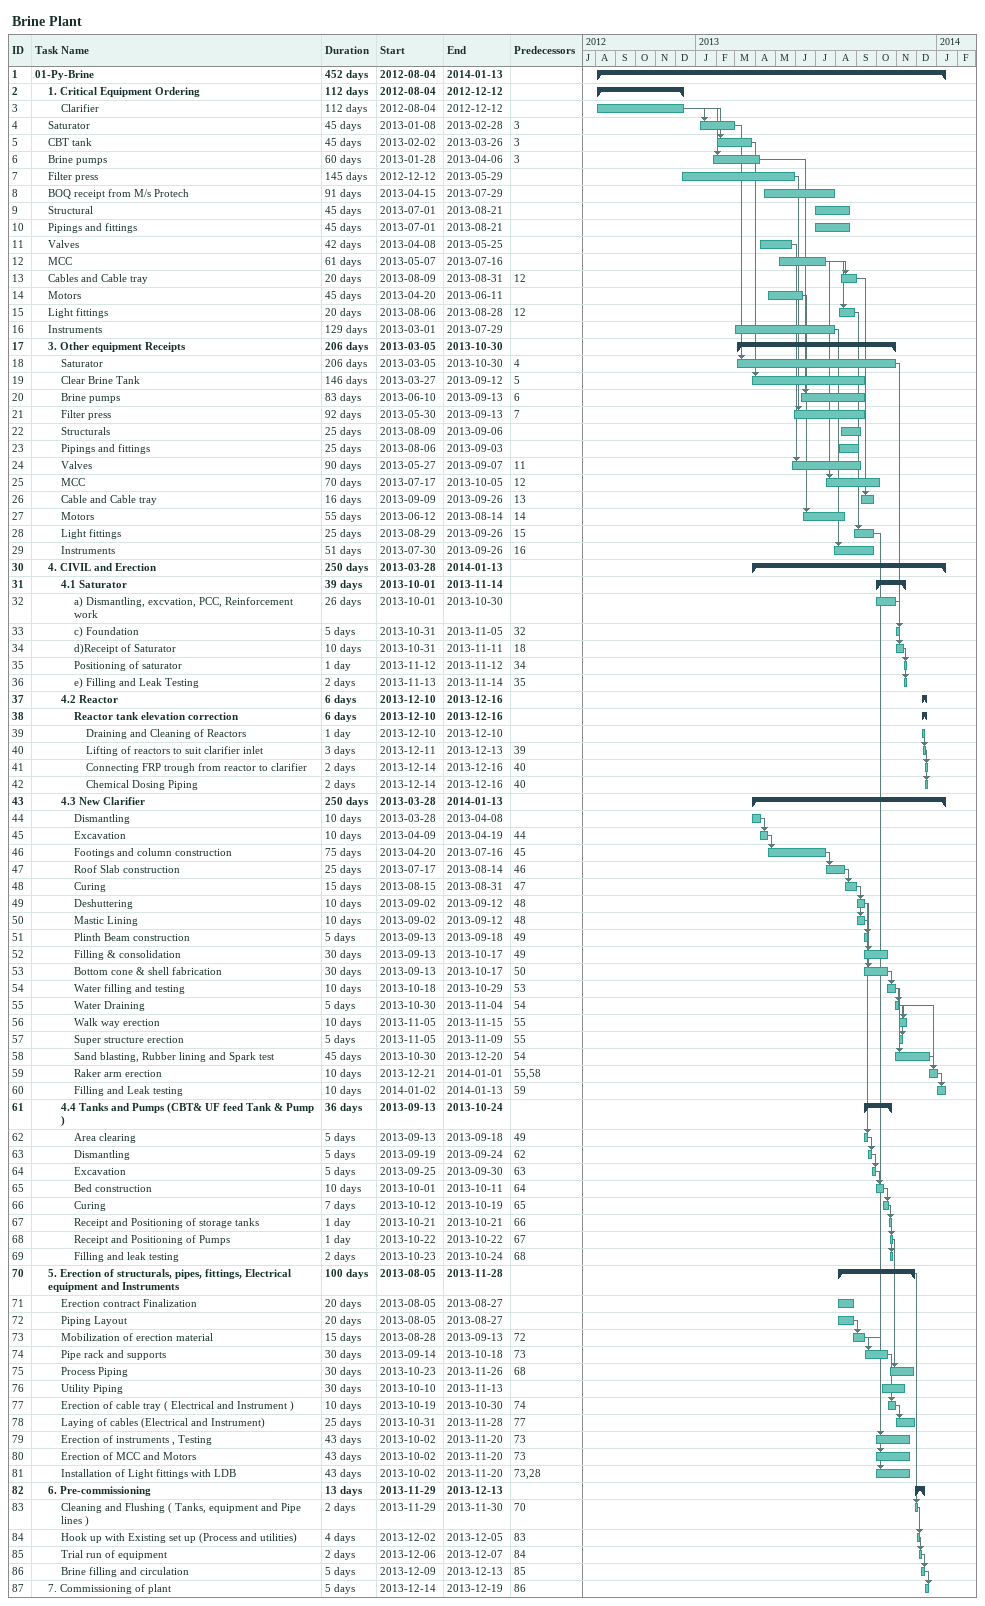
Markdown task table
Brine Plant

| ID | Level | Task | Duration | Start | Finish | Predecessors |
|---|---|---|---|---|---|---|
| 1 | 1 | **01-Py-Brine** | 452d | 2012-08-04 | 2014-01-13 |  |
| 2 | 2 | **1. Critical Equipment Ordering** | 112d | 2012-08-04 | 2012-12-12 |  |
| 3 | 3 | Clarifier | 112d | 2012-08-04 | 2012-12-12 |  |
| 4 | 2 | Saturator | 45d | 2013-01-08 | 2013-02-28 | 3 |
| 5 | 2 | CBT tank | 45d | 2013-02-02 | 2013-03-26 | 3 |
| 6 | 2 | Brine pumps | 60d | 2013-01-28 | 2013-04-06 | 3 |
| 7 | 2 | Filter press | 145d | 2012-12-12 | 2013-05-29 |  |
| 8 | 2 | BOQ receipt from M/s Protech | 91d | 2013-04-15 | 2013-07-29 |  |
| 9 | 2 | Structural | 45d | 2013-07-01 | 2013-08-21 |  |
| 10 | 2 | Pipings and fittings | 45d | 2013-07-01 | 2013-08-21 |  |
| 11 | 2 | Valves | 42d | 2013-04-08 | 2013-05-25 |  |
| 12 | 2 | MCC | 61d | 2013-05-07 | 2013-07-16 |  |
| 13 | 2 | Cables and Cable tray | 20d | 2013-08-09 | 2013-08-31 | 12 |
| 14 | 2 | Motors | 45d | 2013-04-20 | 2013-06-11 |  |
| 15 | 2 | Light fittings | 20d | 2013-08-06 | 2013-08-28 | 12 |
| 16 | 2 | Instruments | 129d | 2013-03-01 | 2013-07-29 |  |
| 17 | 2 | **3. Other equipment Receipts** | 206d | 2013-03-05 | 2013-10-30 |  |
| 18 | 3 | Saturator | 206d | 2013-03-05 | 2013-10-30 | 4 |
| 19 | 3 | Clear Brine Tank | 146d | 2013-03-27 | 2013-09-12 | 5 |
| 20 | 3 | Brine pumps | 83d | 2013-06-10 | 2013-09-13 | 6 |
| 21 | 3 | Filter press | 92d | 2013-05-30 | 2013-09-13 | 7 |
| 22 | 3 | Structurals | 25d | 2013-08-09 | 2013-09-06 |  |
| 23 | 3 | Pipings and fittings | 25d | 2013-08-06 | 2013-09-03 |  |
| 24 | 3 | Valves | 90d | 2013-05-27 | 2013-09-07 | 11 |
| 25 | 3 | MCC | 70d | 2013-07-17 | 2013-10-05 | 12 |
| 26 | 3 | Cable and Cable tray | 16d | 2013-09-09 | 2013-09-26 | 13 |
| 27 | 3 | Motors | 55d | 2013-06-12 | 2013-08-14 | 14 |
| 28 | 3 | Light fittings | 25d | 2013-08-29 | 2013-09-26 | 15 |
| 29 | 3 | Instruments | 51d | 2013-07-30 | 2013-09-26 | 16 |
| 30 | 2 | **4. CIVIL and Erection** | 250d | 2013-03-28 | 2014-01-13 |  |
| 31 | 3 | **4.1 Saturator** | 39d | 2013-10-01 | 2013-11-14 |  |
| 32 | 4 | a) Dismantling, excvation, PCC, Reinforcement work | 26d | 2013-10-01 | 2013-10-30 |  |
| 33 | 4 | c) Foundation | 5d | 2013-10-31 | 2013-11-05 | 32 |
| 34 | 4 | d)Receipt of Saturator | 10d | 2013-10-31 | 2013-11-11 | 18 |
| 35 | 4 | Positioning of saturator | 1d | 2013-11-12 | 2013-11-12 | 34 |
| 36 | 4 | e) Filling and Leak Testing | 2d | 2013-11-13 | 2013-11-14 | 35 |
| 37 | 3 | **4.2 Reactor** | 6d | 2013-12-10 | 2013-12-16 |  |
| 38 | 4 | **Reactor tank elevation correction** | 6d | 2013-12-10 | 2013-12-16 |  |
| 39 | 5 | Draining and Cleaning of Reactors | 1d | 2013-12-10 | 2013-12-10 |  |
| 40 | 5 | Lifting of reactors to suit clarifier inlet | 3d | 2013-12-11 | 2013-12-13 | 39 |
| 41 | 5 | Connecting FRP trough from reactor to clarifier | 2d | 2013-12-14 | 2013-12-16 | 40 |
| 42 | 5 | Chemical Dosing Piping | 2d | 2013-12-14 | 2013-12-16 | 40 |
| 43 | 3 | **4.3 New Clarifier** | 250d | 2013-03-28 | 2014-01-13 |  |
| 44 | 4 | Dismantling | 10d | 2013-03-28 | 2013-04-08 |  |
| 45 | 4 | Excavation | 10d | 2013-04-09 | 2013-04-19 | 44 |
| 46 | 4 | Footings and column construction | 75d | 2013-04-20 | 2013-07-16 | 45 |
| 47 | 4 | Roof Slab construction | 25d | 2013-07-17 | 2013-08-14 | 46 |
| 48 | 4 | Curing | 15d | 2013-08-15 | 2013-08-31 | 47 |
| 49 | 4 | Deshuttering | 10d | 2013-09-02 | 2013-09-12 | 48 |
| 50 | 4 | Mastic Lining | 10d | 2013-09-02 | 2013-09-12 | 48 |
| 51 | 4 | Plinth Beam construction | 5d | 2013-09-13 | 2013-09-18 | 49 |
| 52 | 4 | Filling & consolidation | 30d | 2013-09-13 | 2013-10-17 | 49 |
| 53 | 4 | Bottom cone & shell fabrication | 30d | 2013-09-13 | 2013-10-17 | 50 |
| 54 | 4 | Water filling and testing | 10d | 2013-10-18 | 2013-10-29 | 53 |
| 55 | 4 | Water Draining | 5d | 2013-10-30 | 2013-11-04 | 54 |
| 56 | 4 | Walk way erection | 10d | 2013-11-05 | 2013-11-15 | 55 |
| 57 | 4 | Super structure erection | 5d | 2013-11-05 | 2013-11-09 | 55 |
| 58 | 4 | Sand blasting, Rubber lining and Spark test | 45d | 2013-10-30 | 2013-12-20 | 54 |
| 59 | 4 | Raker arm erection | 10d | 2013-12-21 | 2014-01-01 | 55, 58 |
| 60 | 4 | Filling and Leak testing | 10d | 2014-01-02 | 2014-01-13 | 59 |
| 61 | 3 | **4.4 Tanks and Pumps (CBT& UF feed Tank & Pump )** | 36d | 2013-09-13 | 2013-10-24 |  |
| 62 | 4 | Area clearing | 5d | 2013-09-13 | 2013-09-18 | 49 |
| 63 | 4 | Dismantling | 5d | 2013-09-19 | 2013-09-24 | 62 |
| 64 | 4 | Excavation | 5d | 2013-09-25 | 2013-09-30 | 63 |
| 65 | 4 | Bed construction | 10d | 2013-10-01 | 2013-10-11 | 64 |
| 66 | 4 | Curing | 7d | 2013-10-12 | 2013-10-19 | 65 |
| 67 | 4 | Receipt and Positioning of storage tanks | 1d | 2013-10-21 | 2013-10-21 | 66 |
| 68 | 4 | Receipt and Positioning of Pumps | 1d | 2013-10-22 | 2013-10-22 | 67 |
| 69 | 4 | Filling and leak testing | 2d | 2013-10-23 | 2013-10-24 | 68 |
| 70 | 2 | **5. Erection of structurals, pipes, fittings, Electrical equipment and Instruments** | 100d | 2013-08-05 | 2013-11-28 |  |
| 71 | 3 | Erection contract Finalization | 20d | 2013-08-05 | 2013-08-27 |  |
| 72 | 3 | Piping Layout | 20d | 2013-08-05 | 2013-08-27 |  |
| 73 | 3 | Mobilization of erection material | 15d | 2013-08-28 | 2013-09-13 | 72 |
| 74 | 3 | Pipe rack and supports | 30d | 2013-09-14 | 2013-10-18 | 73 |
| 75 | 3 | Process Piping | 30d | 2013-10-23 | 2013-11-26 | 68 |
| 76 | 3 | Utility Piping | 30d | 2013-10-10 | 2013-11-13 |  |
| 77 | 3 | Erection of cable tray ( Electrical and Instrument ) | 10d | 2013-10-19 | 2013-10-30 | 74 |
| 78 | 3 | Laying of cables (Electrical and Instrument) | 25d | 2013-10-31 | 2013-11-28 | 77 |
| 79 | 3 | Erection of instruments , Testing | 43d | 2013-10-02 | 2013-11-20 | 73 |
| 80 | 3 | Erection of MCC and Motors | 43d | 2013-10-02 | 2013-11-20 | 73 |
| 81 | 3 | Installation of Light fittings with LDB | 43d | 2013-10-02 | 2013-11-20 | 73, 28 |
| 82 | 2 | **6. Pre-commissioning** | 13d | 2013-11-29 | 2013-12-13 |  |
| 83 | 3 | Cleaning and Flushing ( Tanks, equipment and Pipe lines ) | 2d | 2013-11-29 | 2013-11-30 | 70 |
| 84 | 3 | Hook up with Existing set up (Process and utilities) | 4d | 2013-12-02 | 2013-12-05 | 83 |
| 85 | 3 | Trial run of equipment | 2d | 2013-12-06 | 2013-12-07 | 84 |
| 86 | 3 | Brine filling and circulation | 5d | 2013-12-09 | 2013-12-13 | 85 |
| 87 | 2 | 7. Commissioning of plant | 5d | 2013-12-14 | 2013-12-19 | 86 |
